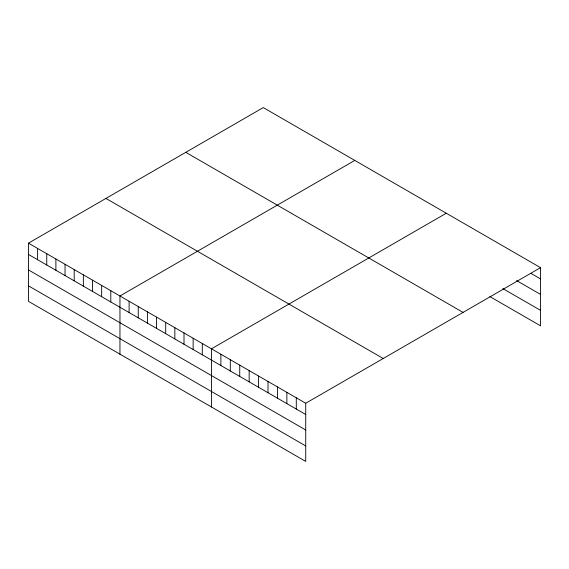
<?xml version="1.0" encoding="UTF-8"?>
<svg xmlns="http://www.w3.org/2000/svg" width="569" height="569" viewBox="0 0 569 569"><rect width="100%" height="100%" fill="white"/><g stroke="black" fill="none" stroke-linecap="round" stroke-linejoin="round"><path stroke-width="0.85" d="M28.45 243.162L305.724 403.243L305.724 461.416L28.45 301.335L28.45 243.162L263.276 107.584L540.55 267.665L540.55 325.838L489.788 296.527M354.779 160.415L119.952 295.994L119.952 354.16M446.281 213.24L211.448 348.818L211.448 406.984M305.724 403.243L540.55 267.665M531.126 273.49L540.55 278.931M516.616 280.595L540.55 294.408M502.84 288.59L540.55 310.354M185.786 152.328L463.059 312.409M105.941 198.425L383.214 358.506M28.45 254.428L305.724 414.509M28.45 269.905L305.724 429.986M28.45 285.851L305.724 445.932M296.293 397.802L296.293 409.068M286.868 392.361L286.868 403.62M277.437 386.92L277.437 398.179M268.013 381.472L268.013 392.738M258.582 376.031L258.582 387.297M249.158 370.59L249.158 381.849M239.734 365.149L239.734 376.408M230.303 359.7L230.303 370.967M220.879 354.259L220.879 365.526M202.301 343.534L202.301 354.8M193.147 338.249L193.147 349.515M184 332.972L184 344.231M174.847 327.687L174.847 338.946M165.7 322.403L165.7 333.669M156.546 317.118L156.546 328.384M147.399 311.84L147.399 323.1M138.253 306.556L138.253 317.822M129.099 301.271L129.099 312.537M110.799 290.709L110.799 301.968M101.652 285.425L101.652 296.691M92.498 280.14L92.498 291.406M83.351 274.863L83.351 286.122M74.198 269.578L74.198 280.837M65.051 264.293L65.051 275.56M55.897 259.009L55.897 270.275M46.75 253.731L46.75 264.99M37.597 248.447L37.597 259.706"/></g></svg>
